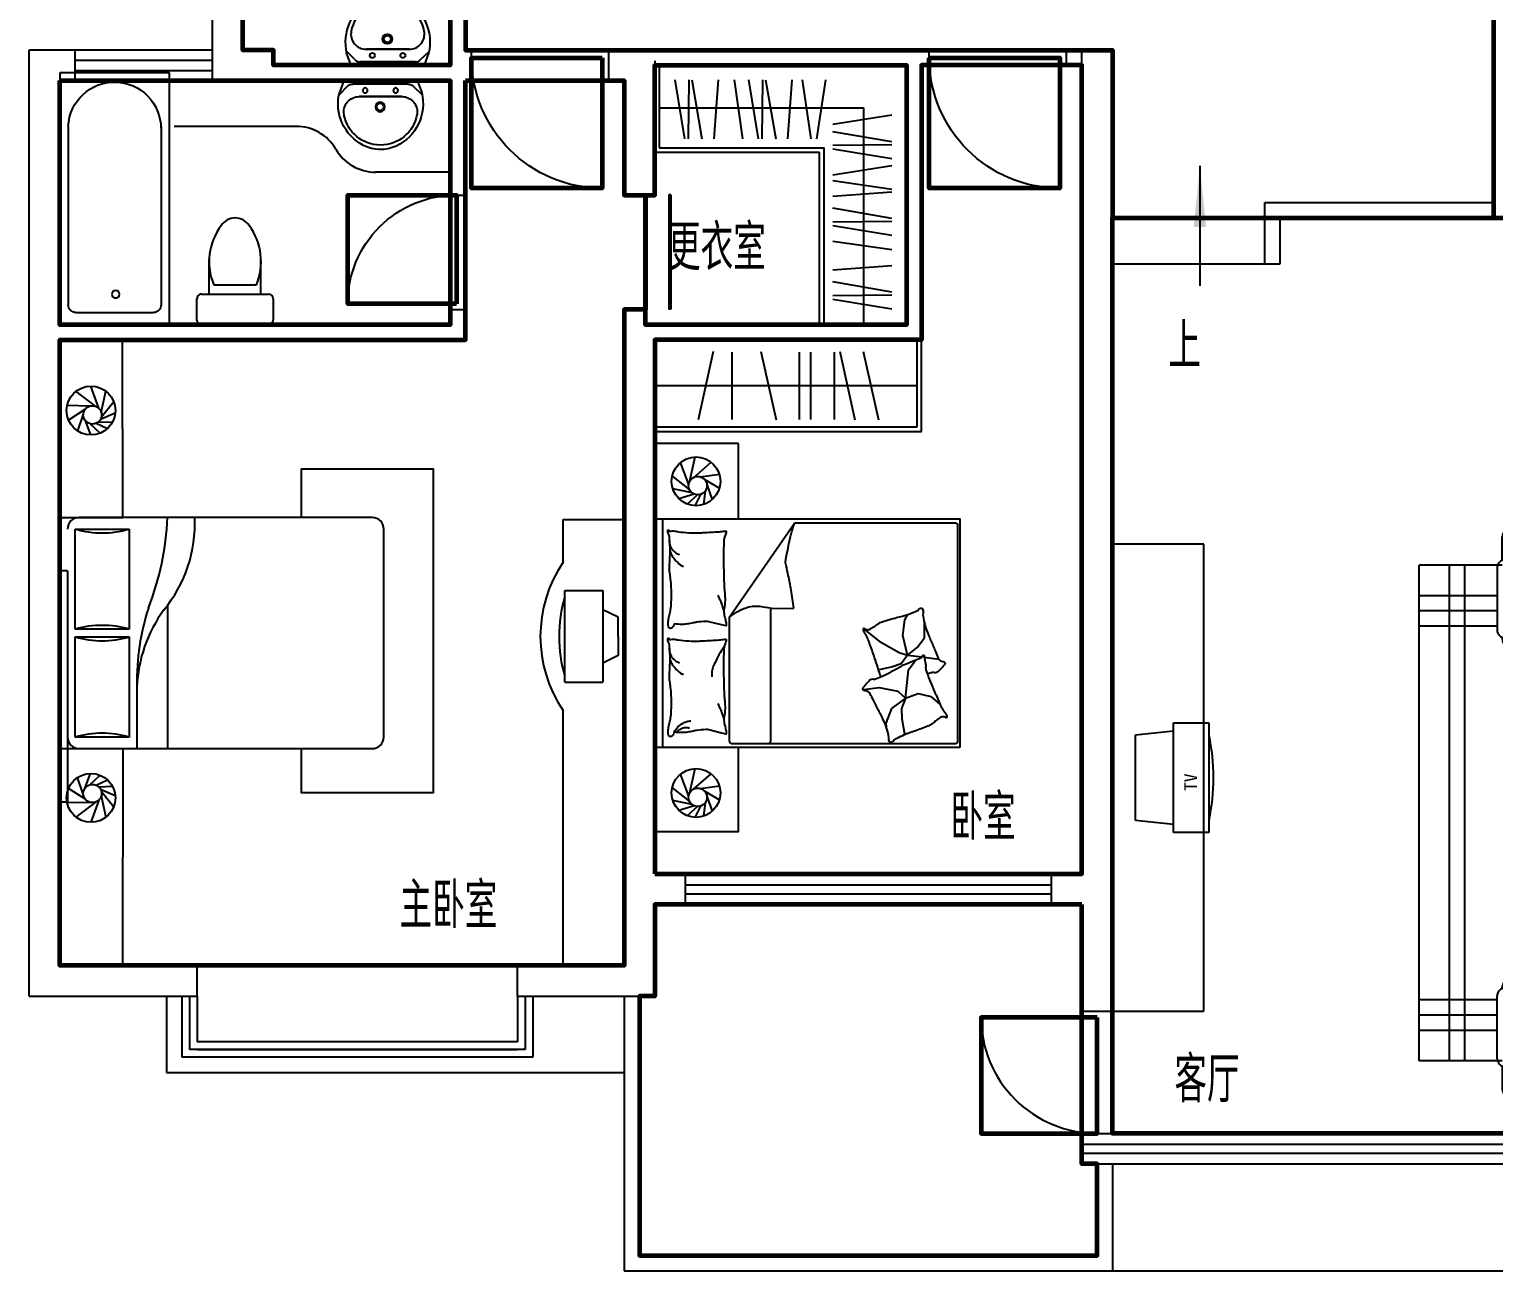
# Model space of a CAD drawing. Extents: x -461314 to -435514, y -713656 to -699456.
# Drawn here: x -461314 to -451714, y -713356 to -705220 of the extents above; entities that cross this region are included whole.
import ezdxf
from ezdxf.enums import TextEntityAlignment as Align

# ---------------------------------------------------------------- set-up
doc = ezdxf.new("R2010")
doc.units = 0
doc.header["$LTSCALE"] = 1000
doc.header["$MEASUREMENT"] = 0
doc.layers.get('0').update_dxf_attribs({"linetype": 'CONTINUOUS'})
for name, color, linetype in [('FUR', 8, 'CONTINUOUS'), ('HZ', 7, 'CONTINUOUS'), ('STAIR', 3, 'CONTINUOUS'), ('WALL', 2, 'CONTINUOUS'), ('WINDOW', 4, 'CONTINUOUS'), ('WINDOW_TEXT', 7, 'CONTINUOUS'), ('厨卫', 223, 'CONTINUOUS')]:
    doc.layers.add(name, color=color, linetype=linetype)
for name, color, linetype, lineweight in [('GT_卧室', 1, 'CONTINUOUS', 60), ('GT_卫生间', 5, 'CONTINUOUS', 60), ('GT_客厅', 2, 'CONTINUOUS', 60), ('GT_衣帽间', 90, 'CONTINUOUS', 60), ('GT_过道', 30, 'CONTINUOUS', 60), ('GT_门', 101, 'CONTINUOUS', 60), ('GT_阳台', 6, 'CONTINUOUS', 60)]:
    doc.layers.add(name, color=color, linetype=linetype, lineweight=lineweight)
doc.styles.add('DIM_FONT', font='ZBTXT.shx', dxfattribs={"width": 0.8})
doc.styles.add('HZ', font='zbtxt.shx', dxfattribs={"bigfont": 'zbhz.shx'})
doc.styles.add('SIMPLEX', font='SIMPLEX.SHX')

# ---------------------------------------------------------------- blocks, each defined once
blk = doc.blocks.new('A$C4F501C32')
for p, q in [((84.6, 185.5), (110, 312)), ((107.4, 202.3), (195.1, 316.1)), ((72, 151), (10.8, 218.7)), ((76.7, 172.2), (45.6, 271.9)), ((139.4, 208.3), (283.2, 262.1)), ((162.3, 200.5), (320, 165.1)), ((74.4, 131.9), (0.2, 167.4)), ((97.3, 99.8), (7.9, 110.4)), ((174.1, 106), (115, 6.4)), ((186.2, 174.5), (285.6, 60.9)), ((190, 133.6), (206.9, 7)), ((138.7, 89.2), (39.8, 54.4))]:
    blk.add_line(p, q)
for centre, radius in [((160, 160), 160), ((132, 148.8), 60)]:
    blk.add_circle(centre, radius)
blk = doc.blocks.new('A$C536D7314')
for p, q in [((845.9, 770), (83.4, 770)), ((33.4, 711.1), (33.4, 720)), ((50, 711.1), (189.6, 711.1)), ((879.3, 711.1), (739.7, 711.1)), ((895.9, 711.1), (895.9, 720)), ((0, 250), (0, 661.1)), ((239.6, 661.1), (239.6, 250)), ((298.3, 606.5), (328.5, 636.6)), ((328.5, 606.5), (298.3, 636.6)), ((486.1, 606.5), (455.9, 636.6)), ((455.9, 606.5), (486.1, 636.6)), ((613.5, 606.5), (643.7, 636.6)), ((643.7, 606.5), (613.5, 636.6)), ((689.7, 661.1), (689.7, 250)), ((929.3, 250), (929.3, 661.1)), ((298.3, 469.3), (328.5, 499.5)), ((328.5, 469.3), (298.3, 499.5)), ((455.9, 469.3), (486.1, 499.5)), ((486.1, 469.3), (455.9, 499.5)), ((613.5, 469.3), (643.7, 499.5)), ((643.7, 469.3), (613.5, 499.5)), ((298.3, 342.3), (328.5, 372.5)), ((328.5, 342.3), (298.3, 372.5)), ((455.9, 342.3), (486.1, 372.5)), ((486.1, 342.3), (455.9, 372.5)), ((613.5, 342.3), (643.7, 372.5)), ((643.7, 342.3), (613.5, 372.5)), ((33.4, 50), (33.4, 202.8)), ((895.9, 200), (33.4, 200)), ((189.6, 200), (50, 200)), ((739.7, 200), (879.3, 200)), ((895.9, 200), (895.9, 50)), ((895.9, 150), (33.4, 150)), ((845.9, 0), (83.4, 0))]:
    blk.add_line(p, q)
for centre, start, end in [((83.4, 720), 90, 180), ((845.9, 720), 360, 90), ((50, 661.1), 90, 180), ((189.6, 661.1), 0, 90), ((739.7, 661.1), 90, 180), ((879.3, 661.1), 0, 90), ((50, 250), 180, 270), ((189.6, 250), 270, 0), ((739.7, 250), 180, 270), ((879.3, 250), 270, 0), ((83.4, 50), 180, 270), ((845.9, 50), 270, 0)]:
    blk.add_arc(centre, 50, start, end)
at = {"style": 'DIM_FONT', "width": 0.8, "flags": 9}
for tag in ['YSIZE', 'XSIZE']:
    blk.add_attdef(tag, (464.7, 0), '', height=0.5, dxfattribs=at)
blk = doc.blocks.new('A$C726B4900')
for p, q in [((250, 2016.9), (661.1, 2016.9)), ((0, 1933.4), (0, 83.4)), ((200, 1983.4), (50, 1983.4)), ((150, 1983.4), (150, 33.4)), ((200, 1983.4), (200, 33.4)), ((200, 1826.2), (200, 1966.9)), ((711.1, 1983.4), (720, 1983.4)), ((711.1, 1966.9), (711.1, 1826.2)), ((770, 1335.3), (770, 1933.4)), ((661.1, 1776.2), (250, 1776.2)), ((362.5, 1691.7), (332.3, 1721.8)), ((362.5, 1721.8), (332.3, 1691.7)), ((499.7, 1691.7), (469.5, 1721.8)), ((499.7, 1721.8), (469.5, 1691.7)), ((626.7, 1691.7), (596.5, 1721.8)), ((626.7, 1721.8), (596.5, 1691.7)), ((362.5, 1564.2), (332.3, 1534.1)), ((362.5, 1534.1), (332.3, 1564.2)), ((499.7, 1534.1), (469.5, 1564.2)), ((499.7, 1564.2), (469.5, 1534.1)), ((626.7, 1534.1), (596.5, 1564.2)), ((626.7, 1564.2), (596.5, 1534.1)), ((362.5, 1376.5), (332.3, 1406.6)), ((362.5, 1406.6), (332.3, 1376.5)), ((499.7, 1376.5), (469.5, 1406.6)), ((499.7, 1406.6), (469.5, 1376.5)), ((626.7, 1376.5), (596.5, 1406.6)), ((626.7, 1406.6), (596.5, 1376.5)), ((740, 1306.2), (230, 1306.2)), ((770, 739.7), (770, 1277.2)), ((362.5, 1185.6), (332.3, 1155.4)), ((362.5, 1155.4), (332.3, 1185.6)), ((499.7, 1185.6), (469.5, 1155.4)), ((499.7, 1155.4), (469.5, 1185.6)), ((626.7, 1185.6), (596.5, 1155.4)), ((626.7, 1155.4), (596.5, 1185.6)), ((362.5, 997.8), (332.3, 1028)), ((362.5, 1028), (332.3, 997.8)), ((499.7, 1028), (469.5, 997.8)), ((499.7, 997.8), (469.5, 1028)), ((626.7, 1028), (596.5, 997.8)), ((626.7, 997.8), (596.5, 1028)), ((362.5, 870.4), (332.3, 840.2)), ((362.5, 840.2), (332.3, 870.4)), ((499.7, 870.4), (469.5, 840.2)), ((499.7, 840.2), (469.5, 870.4)), ((626.7, 870.4), (596.5, 840.2)), ((626.7, 840.2), (596.5, 870.4)), ((740, 710.6), (230, 710.6)), ((770, 83.4), (770, 681.6)), ((362.5, 610.2), (332.3, 640.4)), ((362.5, 640.4), (332.3, 610.2)), ((499.7, 610.2), (469.5, 640.4)), ((499.7, 640.4), (469.5, 610.2)), ((626.7, 610.2), (596.5, 640.4)), ((626.7, 640.4), (596.5, 610.2)), ((362.5, 482.8), (332.3, 452.6)), ((362.5, 452.6), (332.3, 482.8)), ((499.7, 452.6), (469.5, 482.8)), ((499.7, 482.8), (469.5, 452.6)), ((626.7, 452.6), (596.5, 482.8)), ((626.7, 482.8), (596.5, 452.6)), ((362.5, 295), (332.3, 325.2)), ((362.5, 325.2), (332.3, 295)), ((499.7, 295), (469.5, 325.2)), ((499.7, 325.2), (469.5, 295)), ((626.7, 295), (596.5, 325.2)), ((626.7, 325.2), (596.5, 295)), ((661.1, 240.6), (250, 240.6)), ((200, 190.6), (200, 50)), ((711.1, 50), (711.1, 190.6)), ((50, 33.4), (202.8, 33.4)), ((711.1, 33.4), (720, 33.4)), ((250, 0), (661.1, 0))]:
    blk.add_line(p, q)
for centre, radius, start, end in [((250, 1966.9), 50, 90, 180), ((661.1, 1966.9), 50, 0, 90), ((50, 1933.4), 50, 90, 180), ((720, 1933.4), 50, 0, 90), ((250, 1826.2), 50, 180, 270), ((661.1, 1826.2), 50, 270, 0), ((230, 1336.2), 30, 180, 270), ((230, 1276.2), 30, 90, 180), ((740, 1336.2), 30, 270, 0), ((740, 1276.2), 30, 0, 90), ((230, 740.6), 30, 180, 270), ((230, 680.6), 30, 90, 180), ((740, 740.6), 30, 270, 0), ((740, 680.6), 30, 0, 90), ((250, 190.6), 50, 90, 180), ((661.1, 190.6), 50, 0, 90), ((50, 83.4), 50, 180, 270), ((250, 50), 50, 180, 270), ((661.1, 50), 50, 270, 0), ((720, 83.4), 50, 270, 0)]:
    blk.add_arc(centre, radius, start, end)
blk = doc.blocks.new('A$C54682ED6')
for p, q in [((24.4, 980.3), (24.4, 71.4)), ((34.4, 990.3), (39.4, 990.3)), ((49.4, 943.5), (121.7, 1015.8)), ((49.4, 971.8), (93.5, 1015.8)), ((49.4, 980.3), (49.4, 71.4)), ((75, 1030.8), (75, 1025.8)), ((543.9, 1040.8), (85, 1040.8)), ((543.9, 1015.8), (85, 1015.8)), ((477, 975.8), (89.4, 442.3)), ((434.1, 975.8), (89.4, 501.4)), ((245.4, 975.8), (89.4, 761.1)), ((579.4, 943.5), (507.2, 1015.8)), ((579.4, 971.8), (535.4, 1015.8)), ((553.9, 1030.8), (553.9, 1025.8)), ((579.4, 71.4), (579.4, 980.3)), ((594.4, 990.3), (589.4, 990.3)), ((604.4, 71.4), (604.4, 980.3)), ((539.4, 880.6), (89.4, 261.1)), ((539.4, 438.5), (276, 75.8)), ((49.4, 108.1), (121.7, 35.8)), ((579.4, 108.1), (507.2, 35.8)), ((34.4, 61.4), (39.4, 61.4)), ((49.4, 79.8), (93.5, 35.8)), ((75, 20.8), (75, 25.8)), ((85, 35.8), (543.9, 35.8)), ((85, 10.8), (543.9, 10.8)), ((579.4, 79.8), (535.4, 35.8)), ((553.9, 20.8), (553.9, 25.8)), ((594.4, 61.4), (589.4, 61.4))]:
    blk.add_line(p, q)
blk.add_lwpolyline([(539.4, 975.8), (89.4, 975.8), (89.4, 75.8), (539.4, 75.8)], close=True)
at = {"const_width": 12}
for points in [[(197.9, 421.1, -1), (197.9, 409.1, -1)], [(168.3, 319.4, -1), (168.3, 307.4, -1)], [(191.3, 291.9, -1), (191.3, 279.9, -1)], [(293.6, 355.2, -1), (293.6, 343.2, -1)], [(356.3, 324.9, -1), (356.3, 312.9, -1)], [(211.2, 256.2, -1), (211.2, 244.2, -1)], [(224.3, 250.7, -1), (224.3, 238.7, -1)], [(230.9, 237, -1), (230.9, 225, -1)], [(234.2, 267.2, -1), (234.2, 255.2, -1)], [(244.1, 247.9, -1), (244.1, 235.9, -1)], [(300.2, 280.9, -1), (300.2, 268.9, -1)], [(300.2, 239.7, -1), (300.2, 227.7, -1)], [(425.6, 220.4, -1), (425.6, 208.4, -1)], [(155.1, 135.2, -1), (155.1, 123.2, -1)], [(290.3, 127, -1), (290.3, 115, -1)], [(227.6, 58.3, -1), (227.6, 46.3, -1)]]:
    blk.add_lwpolyline(points, format="xyb", close=True, dxfattribs=at)
blk.add_circle((231.9, 236.9), 144.3)
for centre, radius, start, end in [((34.4, 980.3), 10, 90, 180), ((39.4, 980.3), 10, 0, 90), ((85, 1030.8), 10, 90, 180), ((85, 1025.8), 10, 180, 270), ((543.9, 1030.8), 10, 0, 90), ((543.9, 1025.8), 10, 270, 0), ((589.4, 980.3), 10, 90, 180), ((594.4, 980.3), 10, 0, 90), ((475.1, 316.5), 292.8, 139.01847, 191.44845), ((234.6, 435.9), 192.6, 191.97164, 263.00955), ((405.8, 434.6), 258.8, 186.1376, 221.2419), ((719.9, 264.8), 502.4, 161.271, 181.67144), ((511.4, 201), 291.3, 130.22337, 166.95476), ((275.4, 368.9), 126.2, 191.54208, 241.10988), ((401.4, 180.7), 190.4, 103.70466, 155.90442), ((416.2, 62.7), 259.7, 80.62378, 135.51394), ((192.3, -236.9), 489.9, 90.88949, 106.14388), ((-186.6, 939.2), 810.4, 289.63899, 301.01272), ((387.3, 96.5), 232.8, 143.04416, 184.12594), ((345.1, 123.4), 168.8, 134.08983, 207.00914), ((445.4, 140), 234.4, 154.23674, 216.67687), ((872.6, 277.3), 642.2, 182.17563, 199.4751), ((379.8, -68.7), 345.5, 84.03628, 114.91124), ((290.3, -79.5), 325.2, 51.76672, 98.75042), ((525.4, 275.7), 287.3, 187.86221, 238.68495), ((1474.1, 1557.9), 1790, 227.3201, 230.95123), ((24.8, 388.3), 219.3, 263.51862, 287.05436), ((34.4, 71.4), 10, 180, 270), ((39.4, 71.4), 10, 270, 0), ((85, 25.8), 10, 90, 180), ((85, 20.8), 10, 180, 270), ((543.9, 25.8), 10, 0, 90), ((543.9, 20.8), 10, 270, 0), ((589.4, 71.4), 10, 180, 270), ((594.4, 71.4), 10, 270, 0)]:
    blk.add_arc(centre, radius, start, end)
at = {"style": 'DIM_FONT', "oblique": -180, "text_generation_flag": 4, "width": 0.8, "flags": 9}
for tag in ['YSIZE', 'XSIZE']:
    blk.add_attdef(tag, (317.8, 544.5), '', height=0.5, rotation=270, dxfattribs=at)
blk = doc.blocks.new('A$C350E2504')
for p, q in [((845.9, 770), (83.4, 770)), ((33.4, 720), (33.4, 567.2)), ((895.9, 570), (895.9, 720)), ((895.9, 620), (33.4, 620)), ((0, 520), (0, 108.9)), ((895.9, 570), (33.4, 570)), ((189.6, 570), (50, 570)), ((239.6, 108.9), (239.6, 520)), ((689.7, 108.9), (689.7, 520)), ((739.7, 570), (879.3, 570)), ((929.3, 520), (929.3, 108.9)), ((298.3, 427.7), (328.5, 397.5)), ((328.5, 427.7), (298.3, 397.5)), ((455.9, 427.7), (486.1, 397.5)), ((486.1, 427.7), (455.9, 397.5)), ((613.5, 427.7), (643.7, 397.5)), ((643.7, 427.7), (613.5, 397.5)), ((298.3, 300.7), (328.5, 270.5)), ((328.5, 300.7), (298.3, 270.5)), ((455.9, 300.7), (486.1, 270.5)), ((486.1, 300.7), (455.9, 270.5)), ((613.5, 300.7), (643.7, 270.5)), ((643.7, 300.7), (613.5, 270.5)), ((298.3, 163.5), (328.5, 133.4)), ((328.5, 163.5), (298.3, 133.4)), ((486.1, 163.5), (455.9, 133.4)), ((455.9, 163.5), (486.1, 133.4)), ((613.5, 163.5), (643.7, 133.4)), ((643.7, 163.5), (613.5, 133.4)), ((33.4, 58.9), (33.4, 50)), ((50, 58.9), (189.6, 58.9)), ((845.9, 0), (83.4, 0)), ((879.3, 58.9), (739.7, 58.9)), ((895.9, 58.9), (895.9, 50))]:
    blk.add_line(p, q)
for centre, start, end in [((83.4, 720), 90, 180), ((845.9, 720), 0, 90), ((50, 520), 90, 180), ((189.6, 520), 0, 90), ((739.7, 520), 90, 180), ((879.3, 520), 0, 90), ((50, 108.9), 180, 270), ((189.6, 108.9), 270, 0), ((739.7, 108.9), 180, 270), ((879.3, 108.9), 270, 0), ((83.4, 50), 180, 270), ((845.9, 50), 270, 0)]:
    blk.add_arc(centre, 50, start, end)
at = {"style": 'DIM_FONT', "oblique": -180, "text_generation_flag": 4, "width": 0.8, "flags": 9}
for tag in ['YSIZE', 'XSIZE']:
    blk.add_attdef(tag, (464.7, 770), '', height=0.5, dxfattribs=at)
blk = doc.blocks.new('_C4EUJ')
for p, q in [((1009.5, 1624.5), (0, 1624.5)), ((0, -1624.5), (0, 1624.5)), ((1871.9, 1624.5), (2416.4, 1624.5)), ((2116.4, 1624.5), (2116.4, -1624.5)), ((2216.4, 1624.5), (2216.4, -1624.5)), ((2416.4, 1624.5), (2416.4, -1624.5)), ((221.7, 1424.5), (0, 1424.5)), ((976, 1424.5), (721.7, 1424.5)), ((1905.4, 1424.5), (2416.4, 1424.5)), ((221.7, 1324.5), (0, 1324.5)), ((976, 1324.5), (721.7, 1324.5)), ((1905.4, 1324.5), (2416.4, 1324.5)), ((221.7, 1224.5), (0, 1224.5)), ((976, 1224.5), (721.7, 1224.5)), ((1905.4, 1224.5), (2416.4, 1224.5)), ((221.7, -1224.5), (0, -1224.5)), ((976, -1224.5), (721.7, -1224.5)), ((1905.4, -1224.5), (2416.4, -1224.5)), ((221.7, -1324.5), (0, -1324.5)), ((976, -1324.5), (721.7, -1324.5)), ((1905.4, -1324.5), (2416.4, -1324.5)), ((221.7, -1424.5), (0, -1424.5)), ((976, -1424.5), (721.7, -1424.5)), ((1905.4, -1424.5), (2416.4, -1424.5)), ((1009.5, -1624.5), (0, -1624.5)), ((1871.9, -1624.5), (2416.4, -1624.5))]:
    blk.add_line(p, q)
for points in [[(721.7, 1071.1), (721.7, 1571.1), (221.7, 1571.1), (221.7, 1071.1)], [(721.7, -1571.1), (721.7, -1071.1), (221.7, -1071.1), (221.7, -1571.1)]]:
    blk.add_lwpolyline(points, close=True)
for name, p in [('A$C350E2504', (976, 1089.9)), ('A$C4F501C32', (313.5, 1159.1)), ('A$C726B4900', (0, -1008.4)), ('A$C54682ED6', (1143.4, -550.7)), ('A$C536D7314', (976, -1859.9)), ('A$C4F501C32', (313.5, -1483.1))]:
    blk.add_blockref(name, p)
at = {"flags": 9}
for tag in ['XSIZE', 'YSIZE']:
    blk.add_attdef(tag, (0, 0), '', height=0.5, dxfattribs=at)
blk = doc.blocks.new('A$C57E86394')
at = {"layer": 'FUR', "rotation": 180.000000002645}
blk.add_blockref('_C4EUJ', (2416.4, 1859.9), dxfattribs=at)
blk = doc.blocks.new('_DBLK')
blk.add_line((-0.45, 0), (-0.45, -0.95))
blk.add_arc((-0.45, 0), 0.95, 270, 0)
at = {"layer": 'WINDOW_TEXT', "style": 'SIMPLEX', "flags": 9}
blk.add_attdef('A', text='', height=1, dxfattribs=at).set_placement((0, 1.5), align=Align.MIDDLE)
blk = doc.blocks.new('M_E6')
for p, q in [((240.4, 0), (-240.4, 0)), ((-237.5, 0), (239.3, 0)), ((240.4, 0), (269.8, -78.5)), ((-213.1, -36.1), (-271.2, -90.6)), ((-240.4, 0), (-269.8, -78.5)), ((-178.9, -22.5), (181, -22.5)), ((216.7, -37.5), (273.5, -95.2)), ((141.1, -105.2), (-140.8, -105.2)), ((-140.8, -105.2), (141.1, -105.2))]:
    blk.add_line(p, q)
for centre, radius in [((-99.1, -65), 16.3), ((100.9, -65), 16.3), ((2.4, -172.5), 31.6), ((2.4, -172.5), 23)]:
    blk.add_circle(centre, radius)
for centre, radius, start, end in [((28.4, -151.9), 307.1, 166.17513, 244.72963), ((-178.9, -72.5), 50, 90, 133.18096), ((-28.4, -151.9), 307.1, 297.06391, 13.82487), ((181, -72.5), 50, 44.56072, 90), ((-140.8, -205.2), 100, 90, 190.56023), ((141.1, -205.2), 100, 349.43977, 90), ((0.2, -179), 243.4, 190.56023, 349.43977), ((-0.2, -201.5), 250.2, 245.80711, 296.46282), ((28.4, -151.9), 307.1, 266.58899, 266.59358)]:
    blk.add_arc(centre, radius, start, end)
at = {"width": 0.8, "flags": 9}
for tag in ['XSIZE', 'YSIZE']:
    blk.add_attdef(tag, (0, 0), '', height=0.5, dxfattribs=at)
blk = doc.blocks.new('A$C3A912732')
at = {"layer": '厨卫'}
for p, q in [((7.8, 370.2), (318.9, 681.3)), ((361.3, 681.3), (460.3, 582.3)), ((460.3, 539.9), (149.2, 228.8)), ((425.1, 504.1), (587.7, 341.5)), ((446.3, 440.5), (248.6, 242.8)), ((106.8, 228.8), (7.8, 327.8)), ((185, 264), (347.6, 101.4))]:
    blk.add_line(p, q, dxfattribs=at)
for centre, radius, start, end in [((340.1, 660.1), 30, 45, 135), ((439.1, 561.1), 30, 315, 45), ((294.5, 73.1), 397.5, 8.36186, 67.54952), ((29, 349), 30, 135, 225), ((128, 250), 30, 225, 315), ((616, 394.6), 397.5, 202.45048, 261.63814), ((580.2, 108.9), 109.8, 258.45086, 11.54914)]:
    blk.add_arc(centre, radius, start, end, dxfattribs=at)
at = {"layer": '厨卫', "style": 'DIM_FONT', "width": 0.8, "flags": 9}
for tag in ['XSIZE', 'YSIZE']:
    blk.add_attdef(tag, (163.3, 525.8), '', height=0.5, rotation=225, dxfattribs=at)
blk = doc.blocks.new('_LV39')
for p, q in [((-360, -1650), (-360, 0)), ((-360, 0), (360, 0)), ((360, 0), (360, -1650)), ((-254.1, -80), (254.1, -80)), ((-304.2, -1299.3), (-304.1, -130)), ((304.2, -1299.3), (304.1, -130)), ((360, -1650), (-360, -1650))]:
    blk.add_line(p, q)
blk.add_circle((6.2, -200), 25)
for centre, radius, start, end in [((-254.1, -130), 50, 90, 179.99558), ((254.1, -130), 50, 0.00442, 90), ((-0.7, -1286.2), 303.8, 182.45444, 359.74723)]:
    blk.add_arc(centre, radius, start, end)
blk = doc.blocks.new('_WBLK')
for p, q in [((-0.5, 0.5), (0.5, 0.5)), ((0.5, 0.167), (-0.5, 0.167)), ((0.5, -0.167), (-0.5, -0.167)), ((-0.5, -0.5), (0.5, -0.5))]:
    blk.add_line(p, q)
at = {"layer": 'WINDOW_TEXT', "style": 'SIMPLEX', "flags": 9}
blk.add_attdef('A', text='', height=1, dxfattribs=at).set_placement((0, 1.5), align=Align.MIDDLE)
blk = doc.blocks.new('M_A13ZTG')
for p, q in [((-0.502, 0.208), (0.498, 0.208)), ((-0.502, 0.208), (-0.502, 0.19)), ((-0.502, 0.19), (0.498, 0.19)), ((0.498, 0.208), (0.498, 0.19))]:
    blk.add_line(p, q)
blk = doc.blocks.new('_ARROW')
blk.add_solid([(0, 0), (-1, 0.1), (-1, -0.1)])
blk = doc.blocks.new('M_C54TQD')
for p, q in [((0, -52.4), (1500, -52.4)), ((25.8, -508.5), (25.8, -1967.8)), ((853.5, -488.5), (45.8, -488.5)), ((853.5, -488.5), (1471.6, -915.9)), ((45.8, -761.1), (915.3, -761.1)), ((1471.6, -1967.8), (1471.6, -915.9)), ((381, -1368.3), (394.8, -1471.4)), ((777.6, -1368.4), (698.4, -1472.4)), ((160.8, -1514.4), (136.8, -1517.8)), ((255.4, -1552.2), (160.8, -1514.4)), ((394.8, -1471.4), (369, -1593.5)), ((528.4, -1559.3), (508.6, -1470.4)), ((698.4, -1472.4), (623.3, -1602.7)), ((188.4, -1621), (90.3, -1638.1)), ((257.2, -1617.5), (188.4, -1621)), ((324.3, -1645), (255.4, -1552.2)), ((324.3, -1645), (257.2, -1617.5)), ((369, -1593.5), (324.3, -1645)), ((548.2, -1616.6), (528.4, -1559.3)), ((605.5, -1658), (548.2, -1616.6)), ((623.3, -1602.7), (605.5, -1658)), ((605.5, -1658), (734, -1626.4)), ((734, -1626.4), (836.8, -1640.3)), ((90.3, -1638.1), (87, -1644.6)), ((324.3, -1645), (510, -1663.9)), ((324.3, -1645), (355.2, -1727.5)), ((355.2, -1727.5), (334.6, -1810)), ((510, -1663.9), (559.9, -1700)), ((559.9, -1700), (572, -1708.6)), ((605.5, -1658), (593.7, -1752.2)), ((605.5, -1658), (654.9, -1721.3)), ((654.9, -1721.3), (720.1, -1768.7)), ((836.8, -1640.3), (872.8, -1660.3)), ((334.6, -1810), (281, -1872.6)), ((591.9, -1766.9), (580, -1861.5)), ((720.1, -1768.7), (813, -1768.7)), ((45.8, -1987.8), (1451.6, -1987.8))]:
    blk.add_line(p, q)
blk.add_lwpolyline([(0, -2000), (0, 0), (1500, 0), (1500, -2000)], close=True)
for points in [[(101, -126.8, -0.263368), (73, -108, -0.494818), (82.2, -89.3, -0.049225), (99.9, -87.5, -0.036831), (123.5, -89.3, -0.031893), (161.5, -97.4, 0.035782), (195.4, -104.4, 0.032941), (285.1, -110.3, 0.026564), (396.3, -104.4, 0.017905), (433.8, -99, -0.033397), (454, -96.8, -0.03204), (491.1, -97.5, 0.018442), (555.4, -100.5, 0.010837), (620.2, -99.8, 0.014624), (668.1, -96.8, 0.111249), (690.6, -89.5, -0.153708), (707.5, -85.5, -0.076444), (715, -87.2, -0.215512), (716.9, -89.3, -0.585858), (714.3, -92.3, 0.363489), (709.4, -94.9, 0.191716), (709.4, -106.4, -0.129675), (711.3, -123, -0.01735), (708.3, -139.8, 0.019326), (705.7, -154.9, 0.018818), (699, -223.3, 0.021828), (698.1, -282.6, 0.006204), (699.5, -316.4, 0.001963), (705.7, -423.3, 0.028341), (709.9, -459.4, -0.117014), (709.4, -468.3, -0.36606), (708, -469.3, -0.03973), (694.4, -466.5, -0.048309), (680.6, -461, 0.062981), (670, -457.1, 0.04058), (646.6, -453.7, 0.014345), (579.8, -451.4, 0.005484), (454.4, -452.2, 0.007153), (358.2, -455.2, 0.008762), (315.7, -457.9, -0.008153), (270, -460.8, -0.06251), (212.9, -456.4, 0.078669), (167.3, -454.4, 0.047825), (144.9, -459.1, -0.034494), (114.1, -466.5, -0.023571), (88.8, -469.5, -0.510228), (87.8, -468.3), (95.3, -438.3), (116, -355.7, 0.073041), (118, -336.2, 0.023305), (112.2, -275, 0.018299), (108.2, -252.2, -0.01097), (100.8, -214.2, -0.042281), (97.9, -179.9, -0.027201), (100.8, -126.5)], [(656.8, -94.9, 0.088153), (622.3, -98.4, 0.088153), (591.1, -113.7, 0.077547), (569.5, -135.3, 0.077547), (555.4, -162.4)], [(810.2, -126.8, -0.263368), (782.3, -108, -0.494818), (791.4, -89.3, -0.049225), (809.1, -87.5, -0.036831), (832.8, -89.3, -0.031893), (870.7, -97.4, 0.035782), (904.6, -104.4, 0.032941), (994.3, -110.3, 0.026564), (1105.5, -104.4, 0.017905), (1143, -99, -0.033397), (1163.3, -96.8, -0.03204), (1200.3, -97.5, 0.018442), (1264.7, -100.5, 0.010837), (1329.4, -99.8, 0.014624), (1377.3, -96.8, 0.111249), (1399.9, -89.5, -0.153708), (1416.8, -85.5, -0.076444), (1424.2, -87.2, -0.215512), (1426.2, -89.3, -0.585858), (1423.5, -92.3, 0.363489), (1418.6, -94.9, 0.191716), (1418.6, -106.4, -0.129675), (1420.5, -123, -0.01735), (1417.5, -139.8, 0.019326), (1414.9, -154.9, 0.018818), (1408.3, -223.3, 0.021828), (1407.4, -282.6, 0.006204), (1408.8, -316.4, 0.001963), (1414.9, -423.3, 0.028341), (1419.2, -459.4, -0.117014), (1418.6, -468.3, -0.36606), (1417.2, -469.3, -0.03973), (1403.6, -466.5, -0.048309), (1389.9, -461, 0.062981), (1379.2, -457.1, 0.04058), (1355.8, -453.7, 0.014345), (1289.1, -451.4, 0.005484), (1163.6, -452.2, 0.007153), (1067.5, -455.2, 0.008762), (1024.9, -457.9, -0.008153), (979.2, -460.8, -0.06251), (922.1, -456.4, 0.078669), (876.5, -454.4, 0.047825), (854.1, -459.1, -0.034494), (823.4, -466.5, -0.023571), (798, -469.5, -0.510228), (797.1, -468.3), (804.6, -438.3), (825.2, -355.7, 0.073041), (827.2, -336.2, 0.023305), (821.5, -275, 0.018299), (817.4, -252.2, -0.01097), (810.1, -214.2, -0.042281), (807.2, -179.9, -0.027201), (810.1, -126.5)], [(1366.1, -94.9, 0.088153), (1331.5, -98.4, 0.088153), (1300.3, -113.7, 0.077547), (1278.7, -135.3, 0.077547), (1264.7, -162.4)], [(99.3, -142.8, -0.05369), (113.5, -155.8, -0.070312), (121.6, -168.1, -0.015448), (125.4, -176.6, -0.013244), (129.1, -186.8, -0.082127), (132.1, -204.9, -0.064164), (129.1, -228.1)], [(100.8, -126.8, -0.077379), (135.6, -152.1, -0.077379), (161.1, -186.8, -0.047525), (171, -211.5, -0.047525), (176.1, -237.5)], [(574.8, -100.6, 0.027842), (551.1, -111.2, 0.048685), (538.5, -119.3, 0.023666), (510.6, -143.6, 0.031223), (491.6, -164.3, 0.046801), (486.5, -172, 0.023191), (478.4, -188.7)], [(1284.1, -100.6, 0.027842), (1260.3, -111.2, 0.048685), (1247.8, -119.3, 0.023666), (1219.8, -143.6, 0.031223), (1200.8, -164.3, 0.046801), (1195.7, -172, 0.023191), (1187.7, -188.7)], [(660.6, -455.2, 0.016108), (621.7, -429, 0.024599), (594.9, -413.9, 0.009477), (545.8, -390.6, 0.015937), (516, -378.3, 0.072521), (499.6, -374.7, 0.033339), (463.4, -374.5)], [(191.4, -453.7, 0.009729), (218.7, -444.6, 0.009729), (245.6, -434.6, 0.007971), (267.3, -425.5, 0.007971), (288.8, -415.8)], [(900.6, -453.7, 0.009729), (927.9, -444.6, 0.009729), (954.8, -434.6, 0.007971), (976.6, -425.5, 0.007971), (998, -415.8)], [(853.5, -488.5, -0.085272), (916.8, -598.6, -0.124044), (926, -686.2), (912.4, -781.6), (914.1, -911.7)], [(914.1, -911.7, 0.007867), (1031.7, -893.9, 0.009508), (1128.5, -875.9, 0.006616), (1193.5, -861.5, -0.023828), (1211.7, -858.2, -0.080713), (1230.3, -858.7, -0.009591), (1382.9, -890.6, -0.013133), (1416.4, -899.2, -0.007859), (1471.6, -915.9)], [(464, -1480.4, 0.025626), (475.6, -1477.6, 0.0108), (604.9, -1436, 0.00456), (692.4, -1404.8, 0.01125), (727.5, -1391, 0.069394), (746.3, -1379.9, -0.079756), (762.9, -1370.5, -0.106399), (777.6, -1368.4, -0.328642), (781.6, -1371.8, -0.299547), (779.2, -1378.3, 0.189917), (773.7, -1387.1, 0.033518), (772.5, -1397.4, 0.075627), (773, -1402, 0.053489), (776, -1409.8, 0.017838), (788.1, -1431.8, 0.038394), (805.3, -1456.1, -0.059529), (815.7, -1472.2, -0.035943), (826.3, -1498.4, -0.011245), (851.9, -1584.7, -0.006203), (862.2, -1624.3, 0.010783), (868.3, -1647, 0.019485), (872.8, -1660.3, 0.005062), (892.4, -1710.5, 0.101392), (909.1, -1735.8, -0.223768), (914, -1749.2, -0.25558), (910.9, -1753.8, -0.081563), (895.2, -1758.9, -0.071805), (878.1, -1759, 0.069985), (860.5, -1759.1, 0.03546), (801, -1772.1, 0.029432), (732, -1796.8, 0.001554), (698.6, -1811.2, -0.00152), (664.5, -1825.8, -0.004735), (629.3, -1840.5, 0.00382), (585.5, -1858.6, 0.296001), (563.6, -1890.9, -0.649774), (542.2, -1899.9, -0.02319), (537.7, -1895.3, 0.0288), (534, -1891.6, 0.005727), (527.4, -1885.8, -0.004358), (518.8, -1878.2, -0.027528), (501.8, -1861.4, -0.046214), (493.2, -1849.9, -0.194121), (490.4, -1833.2, 0.133719), (489.3, -1809.2, 0.005779), (481.8, -1787.2, 0.008882)]]:
    blk.add_lwpolyline(points, format="xyb")
blk.add_lwpolyline([(58.1, -1583.2, 0.101392), (39.5, -1559.2, -0.223768), (33.6, -1546.2, -0.25558), (36.4, -1541.4, -0.081563), (51.6, -1535.1, -0.071805), (68.7, -1533.7, 0.069985), (86.2, -1532.2, 0.03546), (144.5, -1514.8, 0.029432), (211.5, -1484.8, 0.001554), (243.6, -1467.9, -0.00152), (276.5, -1450.7, -0.004735), (310.5, -1433.4, 0.00382), (352.7, -1412, 0.296001), (372.1, -1378.1, -0.649774), (392.8, -1367.5, -0.02319), (397.6, -1371.7, 0.0288), (401.6, -1375.1, 0.005727), (408.6, -1380.4, -0.004358), (417.8, -1387.3, -0.027528), (436, -1402.8, -0.046214), (445.5, -1413.5, -0.194121), (449.5, -1430, 0.133719), (452.5, -1453.8, 0.011505), (471.2, -1496.2, 0.008882), (497.5, -1550, 0.012426), (534.6, -1618.4, -0.033612), (547.3, -1644.2), (570.3, -1700.5), (588.1, -1744, 0.224341), (602.6, -1757.3, -0.722772), (602.8, -1766.1, -0.103513), (599, -1766.6, 0.053465), (591.8, -1766.9, 0.030109), (568.7, -1771.5, -0.031436), (546.6, -1775.9, -0.05324), (531.5, -1776.4, 0.05518), (516.9, -1776.8, 0.056271), (491.6, -1783.4, 0.0108), (365.9, -1834.8, 0.00456), (281, -1872.6, 0.01125), (247.1, -1889, 0.069394), (229.2, -1901.6, -0.079756), (213.3, -1912.2, -0.106399), (198.9, -1915.4, -0.328642), (194.6, -1912.4, -0.299547), (196.5, -1905.7, 0.189917), (201.3, -1896.5, 0.033518), (201.7, -1886.2, 0.075627), (200.8, -1881.6, 0.053489), (197.3, -1874, 0.017838), (183.5, -1853, 0.038394), (164.5, -1830.2, -0.059529), (152.9, -1814.9, -0.035943), (140.3, -1789.6, -0.011245), (108.1, -1705.4, -0.006203), (94.9, -1666.8, 0.010783), (87, -1644.6, 0.019485), (81.6, -1631.7, 0.005062)], format="xyb", close=True)
for centre, start, end in [((45.8, -508.5), 90, 180), ((45.8, -741.1), 180, 270), ((45.8, -1967.8), 180, 270), ((1451.6, -1967.8), 270, 360)]:
    blk.add_arc(centre, 20, start, end)
at = {"style": 'DIM_FONT', "width": 0.8, "flags": 9}
for tag in ['XSIZE', 'YSIZE']:
    blk.add_attdef(tag, (0, 0), '', height=0.5, dxfattribs=at)
blk = doc.blocks.new('M_C5')
for p, q in [((-70.8, 21.3), (-105.6, 120.2)), ((-60.2, 62.7), (-49.6, 152.1)), ((-28.1, 85.6), (7.4, 159.8)), ((-9, 88), (58.7, 149.2)), ((12.2, 83.3), (111.9, 114.4)), ((-54, -14.1), (-153.6, 45)), ((25.5, 75.4), (152, 50)), ((42.3, 52.6), (156.1, -35.1)), ((48.3, 20.6), (102.1, -123.2)), ((-26.4, -30), (-153, -46.9)), ((14.5, -26.2), (-99.1, -125.6)), ((40.5, -2.3), (5.1, -160))]:
    blk.add_line(p, q)
for centre, radius in [((0, 0), 160), ((-11.2, 28), 60)]:
    blk.add_circle(centre, radius)
at = {"width": 0.8, "flags": 9}
for tag in ['XSIZE', 'YSIZE']:
    blk.add_attdef(tag, (0, 0), '', height=0.5, dxfattribs=at)
blk = doc.blocks.new('_C9EGQ')
for p, q in [((351, 0), (-351, 0)), ((384, -312), (351, 0)), ((-351, 0), (-384, -312)), ((450, -312), (-450, -312)), ((-450, -312), (-450, -600)), ((450, -600), (450, -312)), ((-450, -600), (450, -600))]:
    blk.add_line(p, q)
blk.add_arc((0, 1103, 0), 1739, 258.3431, 281.6569)
at = {"extrusion": (0, 1.622e-13, -1)}
blk.add_text('TV', height=105, rotation=0, dxfattribs=at).set_placement((-108, -504))
at = {"style": 'DIM_FONT', "width": 0.8, "flags": 9}
for tag in ['XSIZE', 'YSIZE']:
    blk.add_attdef(tag, (0, 0), '', height=0.5, dxfattribs=at)

msp = doc.modelspace()

# ---------------------------------------------------------------- linework, layer by layer
at = {"layer": 'FUR'}
for p, q in [((-457214.3, -705425.9), (-457214.3, -706025.9)), ((-457184.3, -705455.9), (-457184.3, -705995.9)), ((-457082.9, -705551.8), (-457020, -705937.5)), ((-456993.7, -705937.5), (-456988.6, -705551.8)), ((-456970.9, -705551.8), (-456904.4, -705937.5)), ((-456825.4, -705937.5), (-456796.8, -705551.8)), ((-456694.2, -705551.8), (-456638, -705937.5)), ((-456599.8, -705551.8), (-456536.9, -705937.5)), ((-456510.6, -705937.5), (-456505.5, -705551.8)), ((-456487.8, -705551.8), (-456421.3, -705937.5)), ((-456342.3, -705937.5), (-456313.7, -705551.8)), ((-456247.6, -705551.8), (-456191.4, -705937.5)), ((-456152.2, -705937.5), (-456091.5, -705551.8)), ((-457184.3, -705734), (-455842.4, -705734)), ((-456045.9, -705842.4), (-455660.2, -705781)), ((-455842.4, -707155.9), (-455842.4, -705734)), ((-455660.2, -705957.4), (-456045.9, -705890.8)), ((-456045.9, -705980.1), (-455660.2, -705975.1)), ((-457214.3, -706025.9), (-456134.3, -706025.9)), ((-457184.3, -705995.9), (-456104.3, -705995.9)), ((-456134.3, -707155.9), (-456134.3, -706025.9)), ((-456104.3, -707155.9), (-456104.3, -705995.9)), ((-455660.2, -706069.4), (-456045.9, -706006.5)), ((-456045.9, -706173.8), (-455660.2, -706113.2)), ((-455660.2, -706269.2), (-456045.9, -706213)), ((-456045.9, -706313.9), (-455660.2, -706285.3)), ((-455660.2, -706459.4), (-456045.9, -706392.9)), ((-456045.9, -706482.2), (-455660.2, -706477.1)), ((-455660.2, -706571.4), (-456045.9, -706508.6)), ((-455660.2, -706665.8), (-456045.9, -706609.6)), ((-456045.9, -706797), (-455660.2, -706768.4)), ((-455660.2, -706942.5), (-456045.9, -706876)), ((-456045.9, -706965.3), (-455660.2, -706960.2)), ((-455660.2, -707054.5), (-456045.9, -706991.6)), ((-460702.4, -707255.9), (-461114.3, -707255.9)), ((-460701.9, -708419.7), (-460702.4, -707255.9)), ((-455494.3, -707825.9), (-455494.3, -707255.9)), ((-455464.3, -707855.9), (-455464.3, -707255.9)), ((-456830.1, -707331.3), (-456928.9, -707780.4)), ((-456707.5, -707776.3), (-456707.5, -707336.7)), ((-456518, -707331.3), (-456419.2, -707780.4)), ((-456266.2, -707776.3), (-456266.2, -707336.7)), ((-456190.8, -707776.3), (-456190.8, -707336.7)), ((-456036.5, -707776.3), (-456036.5, -707336.7)), ((-456001.2, -707331.3), (-455902.4, -707780.4)), ((-455847, -707331.3), (-455748.2, -707780.4)), ((-461114.3, -707606.1), (-461113.9, -708441.7)), ((-460880, -707690.5), (-461008.5, -707592.5)), ((-460859.3, -707703), (-460910.6, -707558.3)), ((-460843.3, -707731.4), (-460812.5, -707591.1)), ((-455494.3, -707555.9), (-457214.3, -707555.9)), ((-460915.3, -707688.9), (-461066.2, -707685.9)), ((-460841.5, -707759.7), (-460761, -707659)), ((-460949.1, -707712.3), (-461056.9, -707780.7)), ((-460960, -707742.3), (-460998.3, -707851.5)), ((-460950.1, -707780.2), (-460913.1, -707878.3)), ((-460915.3, -707805), (-460849.8, -707866.8)), ((-460876.1, -707801.9), (-460801.1, -707836)), ((-460859.9, -707791.5), (-460768.7, -707794.9)), ((-460846.7, -707774.3), (-460750.3, -707734)), ((-457214.3, -707825.9), (-455494.3, -707825.9)), ((-457214.3, -707855.9), (-455464.3, -707855.9)), ((-461113.9, -708419.7), (-460702.1, -708419.7)), ((-459065.4, -708419.7), (-460987.7, -708419.7)), ((-457814.3, -708432.2), (-457414.3, -708432.2)), ((-457814.3, -708712.1), (-457814.3, -708432.2)), ((-457414.3, -708432.2), (-457414.3, -711355.2)), ((-461013, -709151.6), (-461013, -708495.4)), ((-461013, -708495.4), (-460659.7, -708495.4)), ((-460659.7, -708495.4), (-460659.7, -709151.6)), ((-458989.7, -709858.2), (-458989.7, -708495.4)), ((-453614.3, -708593.9, 0), (-454214.3, -708593.9, 0)), ((-453614.3, -711655.9, 0), (-453614.3, -708593.9, 0)), ((-461113.9, -708770), (-461113.9, -710284.2)), ((-461063.4, -708770), (-461113.9, -708770)), ((-461063.4, -708770), (-461063.4, -710284.2)), ((-457803.9, -708898.7), (-457553.9, -708898.7)), ((-457803.9, -709498.7), (-457803.9, -708898.7)), ((-457553.9, -708898.7), (-457553.9, -709498.7)), ((-460407.3, -709000.2), (-460407.3, -709933.9)), ((-457453.9, -709073.7), (-457553.9, -709023.7)), ((-460659.7, -709151.6), (-461013, -709151.6)), ((-457453.9, -709198.7), (-457453.9, -709073.7)), ((-461013, -709858.2), (-461013, -709202.1)), ((-461013, -709202.1), (-460659.7, -709202.1)), ((-460659.7, -709202.1), (-460659.7, -709858.2)), ((-457453.9, -709198.7), (-457453.9, -709323.7)), ((-457453.9, -709323.7), (-457553.9, -709373.7)), ((-460609.2, -709517.5), (-460609.2, -709933.9)), ((-457803.9, -709498.7), (-457553.9, -709498.7)), ((-457814.3, -711356.2), (-457814.3, -709685.4)), ((-460659.7, -709858.2), (-461013, -709858.2)), ((-461114.3, -711355.9), (-461113.9, -709955.9)), ((-461113.9, -709933.9), (-460702.1, -709933.9)), ((-460987.7, -709933.9), (-459065.4, -709933.9)), ((-460702.1, -709933.9), (-460702.5, -711355.9)), ((-460950.1, -710195.2), (-460913.1, -710097)), ((-460915.3, -710170.3), (-460849.8, -710108.6)), ((-460949.1, -710263), (-461056.9, -710194.6)), ((-460960, -710233.1), (-460998.3, -710123.8)), ((-460876.1, -710173.4), (-460801.1, -710139.3)), ((-460859.9, -710183.8), (-460768.7, -710180.4)), ((-460846.7, -710201), (-460750.3, -710241.3)), ((-461063.4, -710284.2), (-461113.9, -710284.2)), ((-460915.3, -710286.4), (-461066.2, -710289.5)), ((-460880, -710284.8), (-461008.5, -710382.8)), ((-460859.3, -710272.3), (-460910.6, -710417)), ((-460843.3, -710243.9), (-460812.5, -710384.2)), ((-460841.5, -710215.6), (-460761, -710316.3)), ((-460702.4, -711355.9), (-461114.3, -711355.9)), ((-457614.3, -711356.2), (-457664, -711356.2)), ((-454214.3, -711655.9, 0), (-453614.3, -711655.9, 0))]:
    msp.add_line(p, q, dxfattribs=at)
for points in [[(-456664.3, -707935.4), (-457214.3, -707935.4), (-457214.3, -708427.4), (-456664.3, -708427.4)], [(-456664.3, -709927.4), (-457214.3, -709927.4), (-457214.3, -710477.4), (-456664.3, -710477.4)]]:
    msp.add_lwpolyline(points, close=True, dxfattribs=at)
msp.add_lwpolyline([(-459528.7, -708419.7), (-459528.7, -708100), (-458667.1, -708100), (-458667.1, -710223.7), (-459528.7, -710223.7), (-459528.7, -709933.9)], dxfattribs=at)
for centre, radius in [((-460909.6, -707718.3), 160), ((-460900.1, -707747), 60), ((-460909.6, -710257), 160), ((-460900.1, -710228.3), 60)]:
    msp.add_circle(centre, radius, dxfattribs=at)
for centre, radius, start, end in [((-460987.7, -708495.4), 75.7, 90, 180), ((-462262.5, -708335), 1857.1, 338.59306, 357.38399), ((-461120.2, -708457.6), 891.8, 320.45392, 2.43274), ((-459065.4, -708495.4), 75.7, 0, 90), ((-460836.3, -707889.8), 630.9, 253.7398, 286.2602), ((-457099.4, -709198.8), 864.8, 145.75534, 214.24466), ((-456916.4, -709198.7), 925, 163.62955, 196.37045), ((-459025.6, -709497), 1583.7, 162.19663, 180.74184), ((-459682.3, -709571.3), 927.8, 143.95969, 177.46022), ((-460836.3, -709757.3), 630.9, 73.7398, 106.2602), ((-460836.3, -708596.4), 630.9, 253.7398, 286.2602), ((-460987.7, -709858.2), 75.7, 180, 270), ((-460836.3, -710463.9), 630.9, 73.7398, 106.2602), ((-459065.4, -709858.2), 75.7, 270, 0)]:
    msp.add_arc(centre, radius, start, end, dxfattribs=at)
at = {"layer": 'GT_卧室'}
for points in [[(-457214.3, -710755.9), (-454414.3, -710755.9), (-454414.3, -705455.9), (-455464.3, -705455.9), (-455464.3, -707255.9), (-457214.3, -707255.9), (-457214.3, -710755.9)], [(-458454.3, -705555.9), (-457414.3, -705555.9), (-457414.3, -706305.9), (-457274.3, -706305.9), (-457274.3, -707055.9), (-457414.3, -707055.9), (-457414.3, -711355.9), (-461114.3, -711355.9), (-461114.3, -707255.9), (-458454.3, -707255.9), (-458454.3, -705555.9)]]:
    msp.add_lwpolyline(points, dxfattribs=at)
at = {"layer": 'GT_卫生间'}
for points in [[(-459914.3, -703155.9), (-458554.3, -703155.9), (-458554.3, -705455.9), (-459714.3, -705455.9), (-459714.3, -705355.9), (-459914.3, -705355.9), (-459914.3, -703155.9)], [(-461114.3, -705555.9), (-458554.3, -705555.9), (-458554.3, -707155.9), (-461114.3, -707155.9), (-461114.3, -705555.9)]]:
    msp.add_lwpolyline(points, dxfattribs=at)
at = {"layer": 'GT_客厅'}
msp.add_lwpolyline([(-449814.3, -712455.9), (-454214.3, -712455.9), (-454214.3, -706455.8), (-449814.3, -706455.9), (-449814.3, -712455.9)], dxfattribs=at)
at = {"layer": 'GT_衣帽间'}
msp.add_lwpolyline([(-457274.3, -706305.9), (-457214.3, -706305.9), (-457214.3, -705455.9), (-455564.3, -705455.9), (-455564.3, -707155.9), (-457274.3, -707155.9), (-457274.3, -706305.9)], dxfattribs=at)
at = {"layer": 'GT_过道'}
msp.add_lwpolyline([(-451714.3, -706455.9), (-451714.3, -704105.9), (-454214.3, -704105.9), (-454214.3, -704305.9), (-457414.3, -704305.9), (-457414.3, -703775.9), (-458454.3, -703775.9), (-458454.3, -705355.9), (-454214.3, -705355.9), (-454214.3, -706455.8), (-451714.3, -706455.9)], dxfattribs=at)
at = {"layer": 'GT_门'}
for points in [[(-457559.3, -705405.9), (-457559.3, -706260.9), (-458414.3, -706260.9), (-458414.3, -705405.9), (-457559.3, -705405.9)], [(-455414.3, -705405.9), (-454559.3, -705405.9), (-454559.3, -706260.9), (-455414.3, -706260.9), (-455414.3, -705405.9)], [(-458514.3, -707018.4), (-459226.8, -707018.4), (-459226.8, -706305.9), (-458514.3, -706305.9), (-458514.3, -707018.4)], [(-454314.3, -711695.9), (-455074.3, -711695.9), (-455074.3, -712455.9), (-454314.3, -712455.9), (-454314.3, -711695.9)]]:
    msp.add_lwpolyline(points, dxfattribs=at)
at = {"layer": 'GT_阳台'}
msp.add_lwpolyline([(-454414.3, -710955.9), (-457214.3, -710955.9), (-457214.3, -711555.9), (-457314.3, -711555.9), (-457314.3, -713255.9), (-454314.3, -713255.9), (-454314.3, -712655.9), (-454414.3, -712655.9), (-454414.3, -710955.9)], dxfattribs=at)
at = {"layer": 'STAIR'}
for p, q in [((-453214.3, -706755.9), (-453214.3, -706355.9)), ((-453214.3, -706355.9), (-451714.3, -706355.9)), ((-454214.3, -706455.9), (-453214.3, -706455.9)), ((-453114.3, -706755.9), (-453114.3, -706455.9)), ((-453114.3, -706455.9), (-451714.3, -706455.9)), ((-454214.3, -706755.9), (-453114.3, -706755.9))]:
    msp.add_line(p, q, dxfattribs=at)
msp.add_lwpolyline([(-453640.2, -706114.9), (-453640.2, -706902.1)], dxfattribs=at)
at = {"layer": 'WALL'}
for p, q in [((-451714.3, -706455.9), (-451714.3, -704105.9)), ((-460114.3, -705355.9), (-460114.3, -704555.9)), ((-459914.3, -705355.9), (-459914.3, -704555.9)), ((-458554.3, -704855.9), (-458554.3, -705455.9)), ((-458454.3, -704855.9), (-458454.3, -705355.9)), ((-461314.3, -711555.9), (-461314.3, -705355.9)), ((-461314.3, -707155.9), (-461314.3, -705355.9)), ((-461014.3, -705355.9), (-461314.3, -705355.9)), ((-461014.3, -705355.9), (-461314.3, -705355.9)), ((-461014.3, -705555.9), (-461014.3, -705355.9)), ((-460114.3, -705355.9), (-460114.3, -705355.9)), ((-460114.3, -705555.9), (-460114.3, -705355.9)), ((-459914.3, -705355.9), (-459714.3, -705355.9)), ((-459714.3, -705455.9), (-459714.3, -705355.9)), ((-458454.3, -705355.9), (-458414.3, -705355.9)), ((-458414.3, -705555.9), (-458414.3, -705355.9)), ((-457514.3, -705355.9), (-455464.3, -705355.9)), ((-457514.3, -705555.9), (-457514.3, -705355.9)), ((-455464.3, -705355.9), (-455464.3, -705355.9)), ((-455464.3, -705355.9), (-455414.3, -705355.9)), ((-455414.3, -705455.9), (-455414.3, -705355.9)), ((-454514.3, -705355.9), (-454414.3, -705355.9)), ((-454514.3, -705455.9), (-454514.3, -705355.9)), ((-454414.3, -710755.9), (-454414.3, -705355.9)), ((-454414.3, -705355.9), (-454214.3, -705355.9)), ((-454214.3, -711655.9, 0), (-454214.3, -705355.9)), ((-459714.3, -705455.9), (-458554.3, -705455.9)), ((-457214.3, -705455.9), (-455564.3, -705455.9)), ((-457214.3, -706305.9), (-457214.3, -705455.9)), ((-455564.3, -705455.9), (-455564.3, -707155.9)), ((-455464.3, -705455.9), (-455464.3, -707255.9)), ((-455464.3, -705455.9), (-455414.3, -705455.9)), ((-454514.3, -705455.9), (-454414.3, -705455.9)), ((-461114.3, -707155.9), (-461114.3, -705555.9)), ((-461014.3, -705555.9), (-461114.3, -705555.9)), ((-458554.3, -705555.9), (-460114.3, -705555.9)), ((-458554.3, -706305.9), (-458554.3, -705555.9)), ((-458454.3, -706305.9), (-458454.3, -705555.9)), ((-458454.3, -705555.9), (-458414.3, -705555.9)), ((-457514.3, -705555.9), (-457414.3, -705555.9)), ((-457414.3, -706305.9), (-457414.3, -705555.9)), ((-458554.3, -706305.9), (-458454.3, -706305.9)), ((-457214.3, -706305.9), (-457414.3, -706305.9)), ((-449814.3, -706455.9), (-451714.3, -706455.9)), ((-458554.3, -707155.9), (-458554.3, -707055.9)), ((-458554.3, -707055.9), (-458454.3, -707055.9)), ((-458454.3, -707255.9), (-458454.3, -707055.9)), ((-457414.3, -711355.9), (-457414.3, -707055.9)), ((-457274.3, -707055.9), (-457414.3, -707055.9)), ((-457274.3, -707155.9), (-457274.3, -707055.9)), ((-461114.3, -707155.9), (-458554.3, -707155.9)), ((-455564.3, -707155.9), (-457274.3, -707155.9)), ((-461114.3, -711355.9), (-461114.3, -707255.9)), ((-461114.3, -707255.9), (-458454.3, -707255.9)), ((-457214.3, -710755.9), (-457214.3, -707255.9)), ((-455464.3, -707255.9), (-457214.3, -707255.9)), ((-457214.3, -710755.9), (-457014.3, -710755.9)), ((-457014.3, -710755.9), (-457014.3, -710955.9)), ((-454614.3, -710755.9), (-454414.3, -710755.9, 0)), ((-454614.3, -710755.9, 0), (-454614.3, -710755.9, 0)), ((-454614.3, -710755.9, 0), (-454614.3, -710955.9, 0)), ((-457214.3, -710955.9), (-457014.3, -710955.9)), ((-457214.3, -711555.9), (-457214.3, -710955.9)), ((-454614.3, -710955.9), (-454414.3, -710955.9, 0)), ((-454614.3, -710955.9, 0), (-454614.3, -710955.9, 0)), ((-454414.3, -711655.9, 0), (-454414.3, -710955.9)), ((-461114.3, -711355.9), (-460214.3, -711355.9)), ((-460214.3, -711555.9), (-460214.3, -711355.9)), ((-458114.3, -711355.9), (-457414.3, -711355.9)), ((-458114.3, -711555.9), (-458114.3, -711355.9)), ((-461314.3, -711555.9), (-460214.3, -711555.9)), ((-458114.3, -711555.9), (-457214.3, -711555.9)), ((-454414.3, -711655.9, 0), (-454214.3, -711655.9, 0))]:
    msp.add_line(p, q, dxfattribs=at)
at = {"layer": 'WINDOW'}
for p, q in [((-458554.3, -707055.9), (-458554.3, -706305.9)), ((-457014.3, -710755.9), (-454614.3, -710755.9)), ((-457014.3, -710825.9), (-454614.3, -710825.9)), ((-457014.3, -710885.9), (-454614.3, -710885.9)), ((-457014.3, -710955.9), (-454614.3, -710955.9)), ((-460214.3, -711355.9), (-458114.3, -711355.9)), ((-460414.3, -711555.9, 0), (-460414.3, -712055.9, 0)), ((-460314.3, -711555.9, 0), (-460314.3, -711955.9, 0)), ((-460264.3, -711555.9, 0), (-460264.3, -711905.9, 0)), ((-460214.3, -711555.9, 0), (-460214.3, -711855.9, 0)), ((-458114.3, -711555.9, 0), (-458114.3, -711855.9, 0)), ((-458064.3, -711555.9, 0), (-458064.3, -711905.9, 0)), ((-458014.3, -711555.9, 0), (-458014.3, -711955.9, 0)), ((-457414.3, -711555.9), (-457414.3, -713355.9)), ((-457314.3, -711555.9), (-457314.3, -713255.9)), ((-454414.3, -712455.9), (-454414.3, -711655.9, 0)), ((-458064.3, -711905.9, 0), (-460264.3, -711905.9, 0)), ((-458114.3, -711855.9, 0), (-460214.3, -711855.9, 0)), ((-460214.3, -711905.9, 0), (-458114.3, -711905.9, 0)), ((-458014.3, -711955.9, 0), (-460314.3, -711955.9, 0)), ((-460414.3, -712055.9, 0), (-457414.3, -712055.9, 0)), ((-454414.3, -712455.9, 0), (-450014.3, -712455.9, 0)), ((-454414.3, -712655.9), (-454414.3, -712455.9)), ((-454414.3, -712525.9, 0), (-450014.3, -712525.9, 0)), ((-454414.3, -712585.9, 0), (-450014.3, -712585.9, 0)), ((-454414.3, -712655.9, 0), (-450014.3, -712655.9, 0)), ((-454314.3, -712655.9), (-454314.3, -713255.9, 0)), ((-454214.3, -712655.9), (-454214.3, -713355.9, 0)), ((-457314.3, -713255.9), (-454314.3, -713255.9, 0)), ((-457414.3, -713355.9), (-454214.3, -713355.9, 0)), ((-454214.3, -713355.9, 0), (-449814.3, -713355.9, 0))]:
    msp.add_line(p, q, dxfattribs=at)
at = {"layer": '厨卫'}
for p, q in [((-459564.1, -705855.9), (-460364.3, -705855.9)), ((-458554.3, -706155.9), (-459044.4, -706155.9))]:
    msp.add_line(p, q, dxfattribs=at)
for centre, start, end in [((-459564.1, -706155.9), 30, 90), ((-459044.4, -705855.9), 210, 270)]:
    msp.add_arc(centre, 300, start, end, dxfattribs=at)

# ---------------------------------------------------------------- block references
at = {"layer": 'FUR'}
for name, p, rotation in [('M_C5', (-456943.3, -708182.5), 180), ('M_C54TQD', (-457214.3, -709927.4), 90), ('M_C5', (-456943.3, -710224.9), 180)]:
    msp.add_blockref(name, p, dxfattribs=dict(at, rotation=rotation))
msp.add_blockref('A$C57E86394', (-452203.1, -712216.4), dxfattribs=at)
at = {"layer": 'FUR', "xscale": -0.8000000000465661, "yscale": 0.8000000000465661, "zscale": 0.8, "rotation": 90}
msp.add_blockref('_C9EGQ', (-454062.5, -710124.9, 0), dxfattribs=at)
at = {"layer": 'STAIR', "xscale": 400, "yscale": 400, "zscale": 400, "rotation": 90}
msp.add_blockref('_ARROW', (-453640.2, -706114.9), dxfattribs=at)
at = {"layer": 'WINDOW'}
for name, p, xscale, yscale, zscale, rotation in [('_WBLK', (-460564.3, -705455.9), 900, 200, 900, 180), ('_DBLK', (-457964.3, -705405.9), 900, -900, 900, 180), ('_DBLK', (-458514.3, -706680.9), -750, 750, 750, 270), ('M_A13ZTG', (-457264.3, -706680.9), -750, -750, 750, 90), ('_DBLK', (-454314.3, -712055.9), 800, 800, 800, 270)]:
    msp.add_blockref(name, p, dxfattribs=dict(at, xscale=xscale, yscale=yscale, zscale=zscale, rotation=rotation))
at = {"layer": 'WINDOW', "xscale": -900, "yscale": 900, "zscale": 900}
msp.add_blockref('_DBLK', (-454964.3, -705405.9), dxfattribs=at)
at = {"layer": '厨卫'}
for name, p, rotation in [('M_E6', (-458964.3, -705455.9), 180), ('A$C3A912732', (-459477.8, -706899.6), 135)]:
    msp.add_blockref(name, p, dxfattribs=dict(at, rotation=rotation))
at = {"layer": '厨卫', "xscale": -1, "rotation": 180}
msp.add_blockref('_LV39', (-460754.3, -707155.9), dxfattribs=at)
at = {"layer": '厨卫', "xscale": -1}
msp.add_blockref('M_E6', (-459011.7, -705555.9), dxfattribs=at)

# ---------------------------------------------------------------- texts
at = {"layer": 'HZ', "style": 'HZ', "width": 0.75}
for s, p in [('更衣室', (-457127, -706799.6, 0)), ('上', (-453846.7, -707443.3, 0)), ('卧室', (-455275.6, -710534.1, 0)), ('主卧室', (-458886.8, -711112.3, 0)), ('客厅', (-453807.7, -712252.3, 0))]:
    msp.add_text(s, height=300, dxfattribs=at).set_placement(p)

doc.saveas('drawing.dxf')
